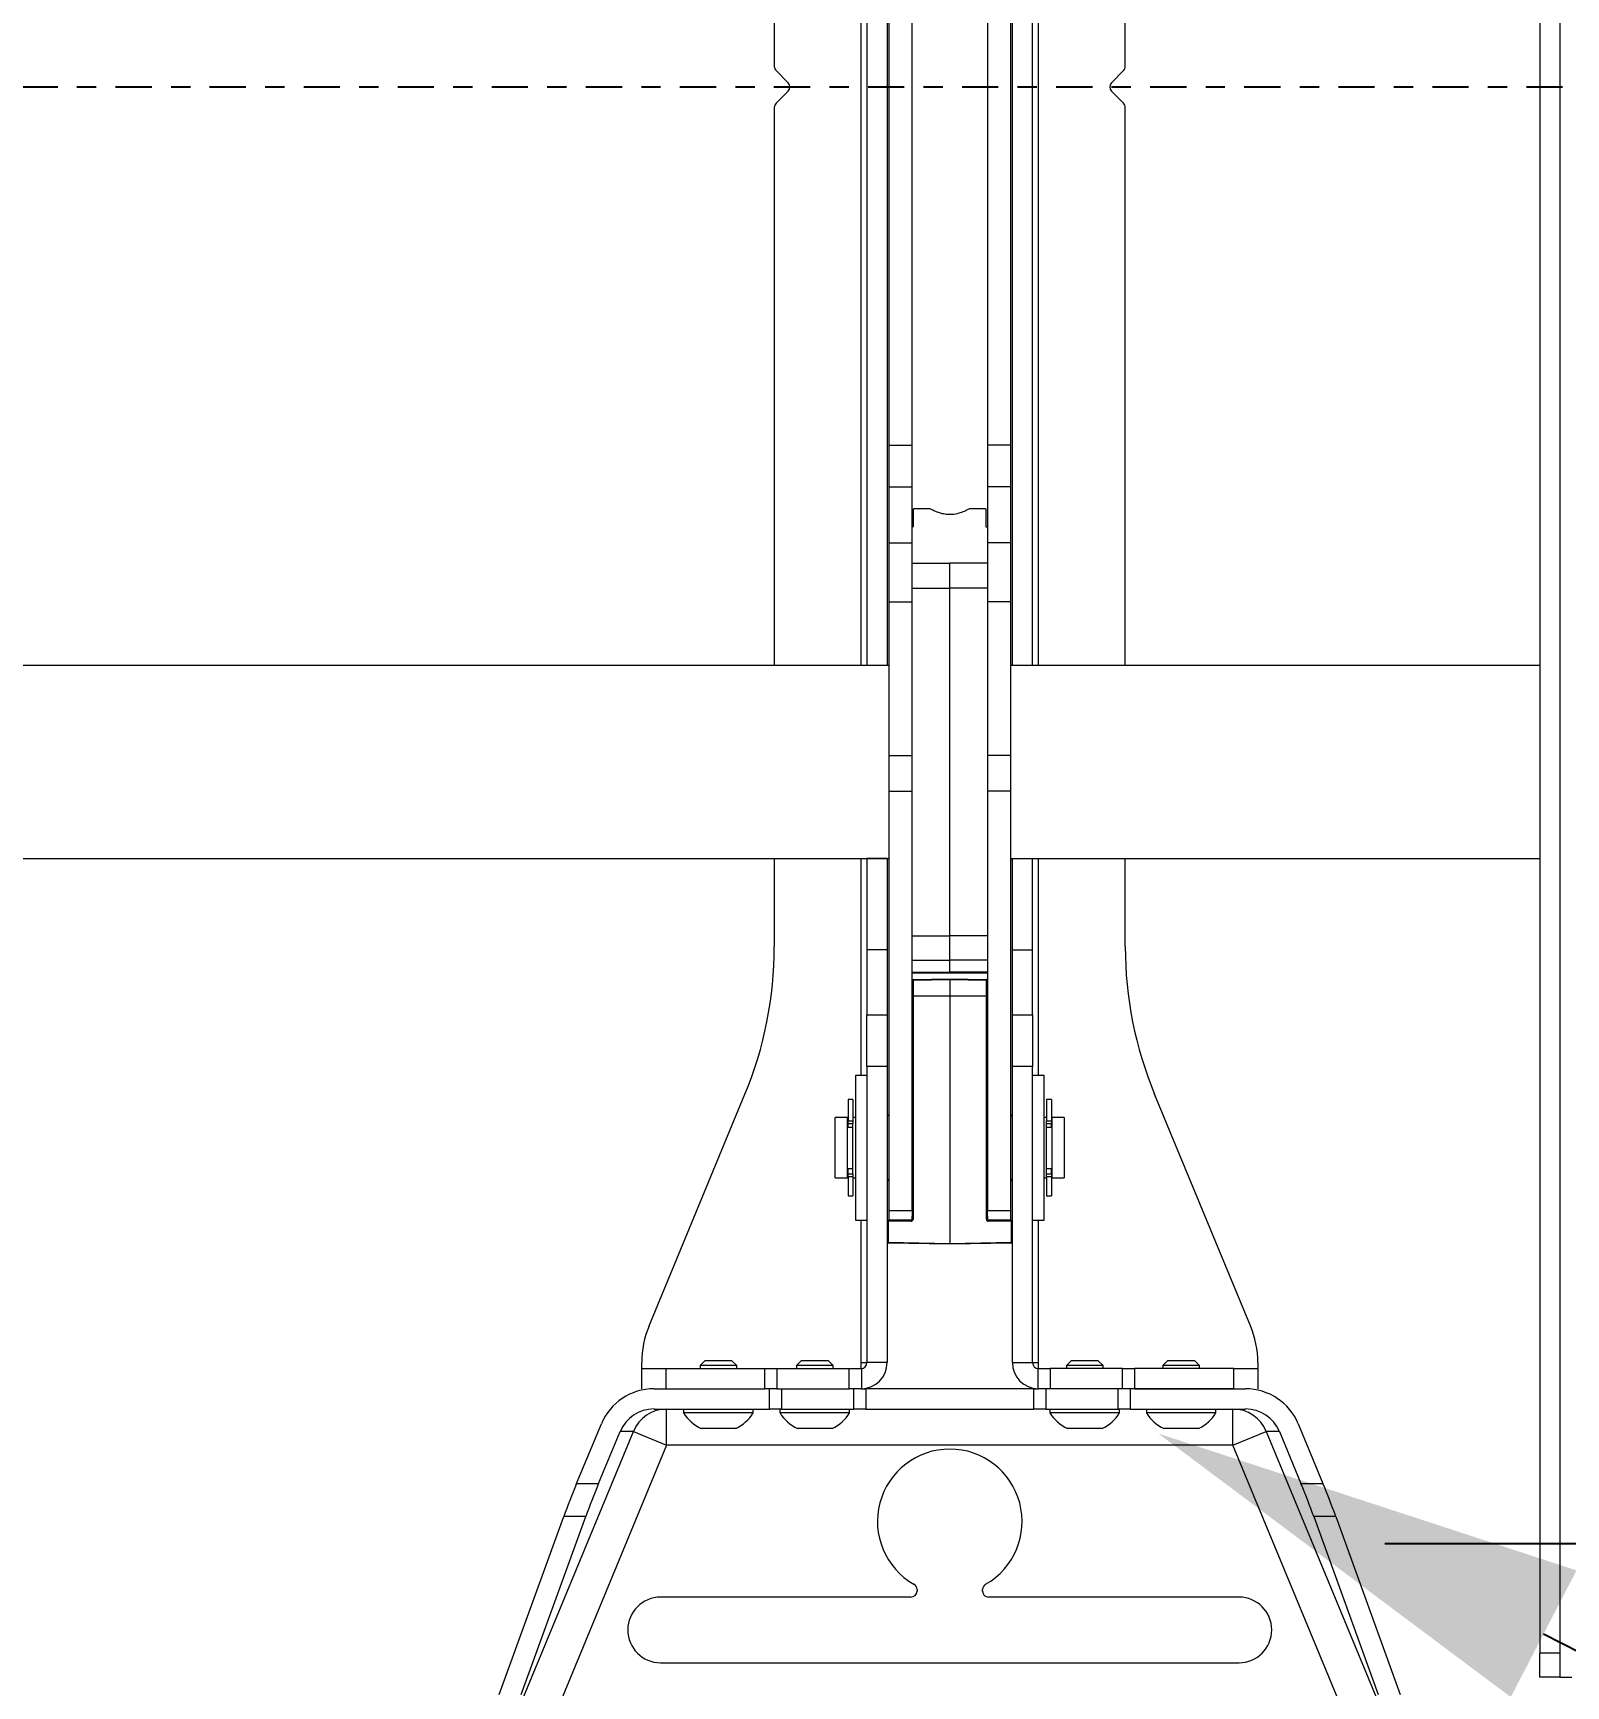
# Model space of a CAD drawing. Extents: x -382 to 1420, y -377 to 265.
# Drawn here: x 222.86 to 230.81, y -3.91 to 4.66 of the extents above; entities that cross this region are included whole.
import ezdxf
from ezdxf import colors
from ezdxf.entities.mleader import LeaderData, LeaderLine
from ezdxf.math import Vec2, Vec3

# ---------------------------------------------------------------- set-up
doc = ezdxf.new("R2010")
doc.units = 0
doc.header["$MEASUREMENT"] = 0
doc.linetypes.add('CENTER4', pattern=[0.5625, 0.375, -0.0625, 0.0625, -0.0625])
doc.layers.get('DEFPOINTS').update_dxf_attribs({"color": 255, "linetype": 'CONTINUOUS'})
for name, color, linetype in [('AV-Anno-Iden', 154, 'CONTINUOUS'), ('AV-Detl-Dims', 14, 'CONTINUOUS'), ('AV-Detl-Obje-Brkt', 202, 'CONTINUOUS'), ('AV-Detl-Obje-Mont', 232, 'CONTINUOUS'), ('AV-Elev-Dims', 14, 'CONTINUOUS')]:
    doc.layers.add(name, color=color, linetype=linetype)
doc.styles.get("Standard").update_dxf_attribs({"font": 'arial.ttf'})
doc.dimstyles.new('ARCH-24TO1', dxfattribs={"dimscale": 24, "dimtxt": 0.08, "dimasz": 0.09375, "dimexe": 0.09375, "dimexo": 0.09375, "dimgap": 0.0625, "dimtad": 0, "dimtih": 1, "dimtoh": 1, "dimdec": 3, "dimzin": 3, "dimdsep": 46, "dimlunit": 4, "dimtxsty": 'Standard', "dimcen": -0.0625, "dimclrd": 256, "dimclre": 256, "dimadec": 0, "dimazin": 0, "dimtfac": 1, "dimtdec": 3, "dimtmove": 0, "dimatfit": 3, "dimfxl": 1, "dimtfill": 1, "dimfrac": 1, "dimtolj": 1, "dimtzin": 0, "dimarcsym": 0})

# ---------------------------------------------------------------- blocks, each defined once
blk = doc.blocks.new('*D144')
at = {"layer": 'AV-Elev-Dims', "lineweight": -2, "transparency": 16777216}
for p, q in [((229.8693, -3.1721), (243.7221, -3.1721)), ((241.4721, -5.4221), (241.4721, -24.7016)), ((241.4721, -65.3743), (241.4721, -40.6522)), ((247.2541, -67.6243), (239.2221, -67.6243))]:
    blk.add_line(p, q, dxfattribs=at)
at = {"layer": 'AV-Elev-Dims', "transparency": 16777216}
for points in [[(241.0971, -5.4221), (241.8471, -5.4221), (241.4721, -3.1721)], [(241.0971, -65.3743), (241.8471, -65.3743), (241.4721, -67.6243)]]:
    blk.add_solid(points, dxfattribs=at)
at = {"layer": 'DEFPOINTS', "color": 0, "transparency": 16777216}
for p in [(227.6193, -3.1721), (241.4721, -67.6243), (249.5041, -67.6243)]:
    blk.add_point(p, dxfattribs=at)
at = {"layer": 'AV-Elev-Dims', "color": 0, "transparency": 16777216, "insert": (241.4721, -32.6769), "char_height": 1.92, "attachment_point": 5, "bg_fill": 3, "box_fill_scale": 1.25, "bg_fill_color": 256, "bg_fill_true_color": 13158600, "bg_fill_transparency": 0}
blk.add_mtext('\\A1;5\'-4{\\H1x;\\S1#2;}" A.F.F.\\PTO CENTER \\POF MOUNT\\PHOLE', dxfattribs=at)
blk = doc.blocks.new('A$C429A2651')
at = {"layer": 'AV-Detl-Obje-Brkt', "linetype": 'Continuous', "lineweight": 15}
for p, q in [((28.4045, 20.7852), (28.4045, 4.5453)), ((28.509, 20.7852), (28.509, 4.5453)), ((28.509, 4.5453), (28.4045, 4.5453)), ((28.4045, 4.4204), (28.4045, 4.5453)), ((28.509, 4.5453), (28.509, 4.4204)), ((28.509, 4.4204), (28.4045, 4.4204)), ((28.509, 4.4204), (28.5715, 4.4204))]:
    blk.add_line(p, q, dxfattribs=at)
at = {"layer": 'AV-Detl-Obje-Mont', "linetype": 'Continuous', "lineweight": 15}
for p, q in [((24.4373, 15.659), (24.4373, 12.7675)), ((24.8861, 15.659), (24.8861, 9.6627)), ((24.9174, 15.659), (24.9174, 9.6627)), ((25.0219, 15.659), (25.0219, 9.6627)), ((25.6715, 9.6627), (25.6715, 15.659)), ((25.776, 9.6627), (25.776, 15.659)), ((25.8072, 9.6627), (25.8072, 15.659)), ((26.2561, 12.7675), (26.2561, 15.659)), ((25.0323, 10.8045), (25.0323, 14.5173)), ((25.1518, 10.8045), (25.1518, 14.5173)), ((25.5416, 14.5173), (25.5416, 10.8045)), ((25.6611, 14.5173), (25.6611, 10.8045)), ((24.5089, 12.6829), (24.4464, 12.7454)), ((26.247, 12.7454), (26.1845, 12.6829)), ((24.4464, 12.5763), (24.5089, 12.6388)), ((26.1845, 12.6388), (26.247, 12.5763)), ((24.4373, 12.5542), (24.4373, 9.6627)), ((26.2561, 9.6627), (26.2561, 12.5542)), ((25.0323, 10.8045), (25.1518, 10.8045)), ((25.0323, 10.5881), (25.0323, 10.8045)), ((25.1518, 10.5881), (25.1518, 10.8045)), ((25.6611, 10.8045), (25.5416, 10.8045)), ((25.5416, 10.8045), (25.5416, 10.5881)), ((25.6611, 10.8045), (25.6611, 10.5881)), ((25.0323, 10.5881), (25.1518, 10.5881)), ((25.0323, 10.2996), (25.0323, 10.5881)), ((25.1518, 10.2996), (25.1518, 10.5881)), ((25.6611, 10.5881), (25.5416, 10.5881)), ((25.5416, 10.5881), (25.5416, 10.2996)), ((25.6611, 10.5881), (25.6611, 10.2996)), ((25.2452, 10.4747), (25.1593, 10.4747)), ((25.1593, 10.381), (25.1593, 10.4747)), ((25.5341, 10.4747), (25.4471, 10.4747)), ((25.5341, 10.4747), (25.5341, 10.381)), ((25.1593, 10.381), (25.1518, 10.381)), ((25.5341, 10.381), (25.5416, 10.381)), ((25.0323, 10.2996), (25.1518, 10.2996)), ((25.0323, 9.9926), (25.0323, 10.2996)), ((25.1518, 9.9926), (25.1518, 10.2996)), ((25.6611, 10.2996), (25.5416, 10.2996)), ((25.5416, 10.2996), (25.5416, 9.9926)), ((25.6611, 10.2996), (25.6611, 9.9926)), ((25.1518, 10.1936), (25.347, 10.1936)), ((25.347, 10.0633), (25.347, 10.1936)), ((25.5416, 10.1936), (25.347, 10.1936)), ((25.1518, 10.0633), (25.347, 10.0633)), ((25.347, 8.2628), (25.347, 10.0633)), ((25.5416, 10.0633), (25.347, 10.0633)), ((25.0323, 9.9926), (25.1518, 9.9926)), ((25.0323, 9.1971), (25.0323, 9.9926)), ((25.1518, 9.1971), (25.1518, 9.9926)), ((25.6611, 9.9926), (25.5416, 9.9926)), ((25.5416, 9.9926), (25.5416, 9.1971)), ((25.6611, 9.9926), (25.6611, 9.1971)), ((25.0323, 9.6627), (9.6711, 9.6627)), ((28.4045, 9.6627), (25.6611, 9.6627)), ((25.0323, 9.1971), (25.1518, 9.1971)), ((25.0323, 9.0123), (25.0323, 9.1971)), ((25.1518, 9.0123), (25.1518, 9.1971)), ((25.6611, 9.1971), (25.5416, 9.1971)), ((25.5416, 9.1971), (25.5416, 9.0123)), ((25.6611, 9.1971), (25.6611, 9.0123)), ((25.0323, 9.0123), (25.1518, 9.0123)), ((25.0323, 6.839), (25.0323, 9.0123)), ((25.1518, 8.9138), (25.1518, 9.0123)), ((25.6611, 9.0123), (25.5416, 9.0123)), ((25.5416, 9.0123), (25.5416, 8.9138)), ((25.6611, 9.0123), (25.6611, 6.839)), ((25.1518, 8.4892), (25.1518, 8.9138)), ((25.5422, 8.9138), (25.5422, 8.4892)), ((9.6711, 8.6633), (25.0323, 8.6633)), ((24.4373, 8.6633), (24.4373, 8.2065)), ((24.8861, 8.6633), (24.8861, 7.539)), ((25.0219, 8.6633), (24.9174, 8.6633)), ((24.9174, 8.6633), (24.9174, 8.19)), ((25.0219, 8.6633), (25.0219, 8.19)), ((25.6611, 8.6633), (28.4045, 8.6633)), ((25.6715, 8.6633), (25.776, 8.6633)), ((25.6715, 8.19), (25.6715, 8.6633)), ((25.776, 8.19), (25.776, 8.6633)), ((25.8072, 7.539), (25.8072, 8.6633)), ((26.2561, 8.2065), (26.2561, 8.6633)), ((25.1518, 6.839), (25.1518, 8.4892)), ((25.5416, 8.4892), (25.5416, 6.839)), ((25.1518, 8.2628), (25.347, 8.2628)), ((25.347, 8.1367), (25.347, 8.2628)), ((25.5416, 8.2628), (25.347, 8.2628)), ((25.0219, 8.19), (24.9174, 8.19)), ((24.9174, 8.19), (24.9174, 7.8535)), ((25.0219, 8.19), (25.0219, 7.8535)), ((25.1518, 8.1367), (25.347, 8.1367)), ((25.347, 8.0742), (25.347, 8.1367)), ((25.5416, 8.1367), (25.347, 8.1367)), ((25.6715, 8.19), (25.776, 8.19)), ((25.6715, 7.8535), (25.6715, 8.19)), ((25.776, 7.8535), (25.776, 8.19)), ((25.1518, 8.0742), (25.347, 8.0742)), ((25.1518, 8.07), (25.347, 8.07)), ((25.347, 8.07), (25.347, 8.0742)), ((25.5416, 8.0742), (25.347, 8.0742)), ((25.347, 8.07), (25.5416, 8.07)), ((25.1567, 8.0304), (25.1518, 8.0304)), ((25.1567, 8.0354), (25.3467, 8.0387)), ((25.3467, 8.0337), (25.1567, 8.0304)), ((25.1567, 8.0304), (25.1567, 7.9502)), ((25.3467, 8.0387), (25.3467, 8.0337)), ((25.3467, 8.0387), (25.5367, 8.0354)), ((25.3467, 8.0337), (25.3467, 7.9499)), ((25.5367, 8.0304), (25.3467, 8.0337)), ((25.5367, 7.9502), (25.5367, 8.0304)), ((25.5416, 8.0304), (25.5367, 8.0304)), ((25.1567, 7.9502), (25.1518, 7.9507)), ((25.3467, 7.9499), (25.1567, 7.9502)), ((25.1567, 7.9502), (25.1567, 6.7935)), ((25.5367, 7.9502), (25.3467, 7.9499)), ((25.3467, 7.9499), (25.3467, 6.6686)), ((25.5367, 7.9502), (25.5416, 7.9507)), ((25.5367, 6.7935), (25.5367, 7.9502)), ((24.9174, 7.8535), (25.0219, 7.8535)), ((24.9174, 7.5851), (24.9174, 7.8535)), ((25.0219, 7.8535), (25.0219, 7.5851)), ((25.6715, 7.8535), (25.776, 7.8535)), ((25.6715, 7.5851), (25.6715, 7.8535)), ((25.776, 7.8535), (25.776, 7.5851)), ((24.9174, 7.539), (24.8576, 7.539)), ((24.8576, 7.539), (24.8576, 7.1972)), ((25.0219, 7.5851), (24.9174, 7.5851)), ((24.9174, 7.5851), (24.9174, 6.0508)), ((25.0219, 7.5851), (25.0219, 6.0508)), ((25.776, 7.5851), (25.6715, 7.5851)), ((25.6715, 6.0508), (25.6715, 7.5851)), ((25.776, 6.0508), (25.776, 7.5851)), ((25.8358, 7.539), (25.776, 7.539)), ((25.8358, 6.7895), (25.8358, 7.539)), ((23.7882, 6.242), (24.2851, 7.4416)), ((24.8447, 7.4141), (24.8198, 7.4141)), ((24.8198, 7.4141), (24.8198, 7.3041)), ((24.8447, 7.4141), (24.8447, 7.3041)), ((25.8736, 7.4141), (25.8486, 7.4141)), ((25.8486, 7.4141), (25.8486, 7.3042)), ((25.8736, 7.4141), (25.8736, 7.3042)), ((26.9052, 6.242), (26.4083, 7.4416)), ((24.8158, 7.3204), (24.7533, 7.3204)), ((24.7533, 7.0081), (24.7533, 7.3204)), ((24.8158, 7.0081), (24.8158, 7.3204)), ((24.8198, 7.2892), (24.8158, 7.2892)), ((24.8198, 7.3041), (24.8447, 7.3041)), ((24.8198, 7.2887), (24.8198, 7.3041)), ((24.8447, 7.2887), (24.8198, 7.2887)), ((24.8198, 7.2704), (24.8198, 7.2887)), ((24.8576, 7.3204), (24.8447, 7.3204)), ((24.8447, 7.3041), (24.8447, 7.2887)), ((24.8447, 7.2759), (24.8447, 7.2887)), ((25.8486, 7.3204), (25.8358, 7.3204)), ((25.8486, 7.3042), (25.8736, 7.3042)), ((25.8486, 7.2887), (25.8486, 7.3042)), ((25.8736, 7.2887), (25.8486, 7.2887)), ((25.8486, 7.2759), (25.8486, 7.2887)), ((25.8736, 7.3042), (25.8736, 7.2887)), ((25.8776, 7.2892), (25.8736, 7.2892)), ((25.8736, 7.2704), (25.8736, 7.2887)), ((25.9401, 7.3204), (25.8776, 7.3204)), ((25.8776, 7.0081), (25.8776, 7.3204)), ((25.9401, 7.3204), (25.9401, 7.2244)), ((24.8198, 7.2704), (24.8447, 7.2704)), ((24.8198, 7.2703), (24.8198, 7.2704)), ((24.8198, 7.2703), (24.8447, 7.2703)), ((24.8447, 7.0468), (24.8447, 7.2759)), ((24.8576, 7.1972), (24.8576, 6.7895)), ((25.8486, 7.0468), (25.8486, 7.2759)), ((25.8486, 7.2704), (25.8736, 7.2704)), ((25.8486, 7.2703), (25.8736, 7.2703)), ((25.8736, 7.2704), (25.8736, 7.2703)), ((25.9401, 7.2244), (25.9401, 7.0081)), ((24.8158, 7.0394), (24.8198, 7.0394)), ((24.8447, 7.0546), (24.8198, 7.0546)), ((24.8198, 7.0544), (24.8198, 7.0546)), ((24.8447, 7.0544), (24.8198, 7.0544)), ((24.8198, 7.0291), (24.8198, 7.0544)), ((24.8198, 7.0291), (24.8447, 7.0291)), ((24.8198, 7.0132), (24.8198, 7.0291)), ((24.8447, 7.0291), (24.8447, 7.0468)), ((24.8447, 7.0291), (24.8447, 7.0132)), ((25.8736, 7.0546), (25.8486, 7.0546)), ((25.8736, 7.0544), (25.8486, 7.0544)), ((25.8486, 7.0291), (25.8486, 7.0468)), ((25.8486, 7.0291), (25.8736, 7.0291)), ((25.8486, 7.0132), (25.8486, 7.0291)), ((25.8736, 7.0546), (25.8736, 7.0544)), ((25.8736, 7.0291), (25.8736, 7.0544)), ((25.8736, 7.0394), (25.8776, 7.0394)), ((25.8736, 7.0291), (25.8736, 7.0132)), ((24.7533, 7.0081), (24.8158, 7.0081)), ((24.8447, 7.0132), (24.8198, 7.0132)), ((24.8198, 7.0132), (24.8198, 6.9144)), ((24.8447, 7.0132), (24.8447, 6.9144)), ((24.8447, 7.0081), (24.8576, 7.0081)), ((25.8358, 7.0081), (25.8486, 7.0081)), ((25.8736, 7.0132), (25.8486, 7.0132)), ((25.8486, 7.0132), (25.8486, 6.9144)), ((25.8736, 7.0132), (25.8736, 6.9144)), ((25.8776, 7.0081), (25.9401, 7.0081)), ((24.8198, 6.9144), (24.8447, 6.9144)), ((25.8486, 6.9144), (25.8736, 6.9144)), ((24.8576, 6.7895), (24.9174, 6.7895)), ((24.8861, 6.7895), (24.8861, 6.0508)), ((25.0268, 6.7873), (25.1469, 6.7894)), ((25.1469, 6.7835), (25.0268, 6.7814)), ((25.0268, 6.7814), (25.0268, 6.6742)), ((25.0323, 6.839), (25.1518, 6.839)), ((25.0323, 6.7895), (25.0323, 6.839)), ((25.1477, 6.7895), (25.0323, 6.7895)), ((25.1518, 6.7944), (25.1469, 6.7894)), ((25.1518, 6.839), (25.1518, 6.8101)), ((25.1518, 6.7944), (25.1518, 6.8101)), ((25.5416, 6.839), (25.6611, 6.839)), ((25.5416, 6.8101), (25.5416, 6.839)), ((25.5416, 6.8101), (25.5416, 6.7944)), ((25.5465, 6.7894), (25.5416, 6.7944)), ((25.6611, 6.7895), (25.5456, 6.7895)), ((25.5465, 6.7894), (25.6666, 6.7873)), ((25.6666, 6.7814), (25.5465, 6.7835)), ((25.6611, 6.839), (25.6611, 6.7895)), ((25.6666, 6.6742), (25.6666, 6.7814)), ((25.776, 6.7895), (25.8358, 6.7895)), ((25.8072, 6.0508), (25.8072, 6.7895)), ((25.0268, 6.6742), (25.3467, 6.6686)), ((25.3467, 6.6646), (25.0268, 6.6702)), ((25.3467, 6.6686), (25.6666, 6.6742)), ((25.6666, 6.6702), (25.3467, 6.6646)), ((25.3467, 6.6686), (25.3467, 6.6646)), ((23.7502, 6.0196), (23.7502, 6.0508)), ((23.7502, 5.9151), (23.7502, 6.0196)), ((23.7502, 6.0196), (23.8751, 6.0196)), ((23.8751, 6.0196), (23.8751, 5.9151)), ((23.8751, 6.0196), (24.3887, 6.0196)), ((24.0773, 6.0604), (24.0525, 6.0356)), ((24.0525, 6.0356), (24.0525, 6.0196)), ((24.1498, 6.0356), (24.0525, 6.0356)), ((24.1492, 6.0604), (24.0773, 6.0604)), ((24.2176, 6.0604), (24.1492, 6.0604)), ((24.2424, 6.0356), (24.1498, 6.0356)), ((24.2424, 6.0356), (24.2176, 6.0604)), ((24.2424, 6.0196), (24.2424, 6.0356)), ((24.3887, 5.9151), (24.3887, 6.0196)), ((24.3887, 6.0196), (24.4511, 6.0196)), ((24.4511, 6.0196), (24.4511, 5.9151)), ((24.4511, 6.0196), (24.8259, 6.0196)), ((24.577, 6.0604), (24.5522, 6.0356)), ((24.5522, 6.0356), (24.5522, 6.0196)), ((24.6488, 6.0356), (24.5522, 6.0356)), ((24.6483, 6.0604), (24.577, 6.0604)), ((24.7173, 6.0604), (24.6483, 6.0604)), ((24.7421, 6.0356), (24.6488, 6.0356)), ((24.7421, 6.0356), (24.7173, 6.0604)), ((24.7421, 6.0196), (24.7421, 6.0356)), ((24.8259, 5.9151), (24.8259, 6.0196)), ((24.8259, 6.0196), (24.8861, 6.0196)), ((24.8861, 6.0508), (24.9174, 6.0508)), ((24.8861, 6.0508), (24.8861, 6.0196)), ((24.8861, 6.0196), (24.8884, 6.0197)), ((24.8884, 6.0197), (24.8884, 5.9151)), ((25.0219, 6.0508), (24.9174, 6.0508)), ((25.6715, 6.0508), (25.776, 6.0508)), ((25.776, 6.0508), (25.8072, 6.0508)), ((25.805, 5.9151), (25.805, 6.0197)), ((25.805, 6.0197), (25.8072, 6.0196)), ((25.8072, 6.0196), (25.8072, 6.0508)), ((25.8072, 6.0196), (25.8675, 6.0196)), ((25.8675, 6.0196), (25.8675, 5.9151)), ((26.2422, 6.0196), (25.8675, 6.0196)), ((25.9761, 6.0604), (25.9513, 6.0356)), ((25.9513, 6.0356), (25.9513, 6.0196)), ((26.0232, 6.0356), (25.9513, 6.0356)), ((26.0292, 6.0604), (25.9761, 6.0604)), ((26.1412, 6.0356), (26.0232, 6.0356)), ((26.1164, 6.0604), (26.0292, 6.0604)), ((26.1412, 6.0356), (26.1164, 6.0604)), ((26.1412, 6.0196), (26.1412, 6.0356)), ((26.2422, 5.9151), (26.2422, 6.0196)), ((26.2422, 6.0196), (26.3047, 6.0196)), ((26.3047, 6.0196), (26.3047, 5.9151)), ((26.8183, 6.0196), (26.3047, 6.0196)), ((26.4758, 6.0604), (26.451, 6.0356)), ((26.451, 6.0356), (26.451, 6.0196)), ((26.5386, 6.0356), (26.451, 6.0356)), ((26.5405, 6.0604), (26.4758, 6.0604)), ((26.6409, 6.0356), (26.5386, 6.0356)), ((26.6161, 6.0604), (26.5405, 6.0604)), ((26.6409, 6.0356), (26.6161, 6.0604)), ((26.6409, 6.0196), (26.6409, 6.0356)), ((26.8183, 5.9151), (26.8183, 6.0196)), ((26.8183, 6.0196), (26.9432, 6.0196)), ((26.9432, 6.0508), (26.9432, 6.0196)), ((26.9432, 6.0196), (26.9432, 5.9151)), ((23.8137, 5.9151), (24.3887, 5.9151)), ((23.8751, 5.9151), (24.3887, 5.9151)), ((24.4511, 5.9151), (24.3887, 5.9151)), ((24.412, 5.8105), (24.412, 5.9151)), ((24.4511, 5.9151), (24.8259, 5.9151)), ((24.4745, 5.9151), (24.4745, 5.8105)), ((24.8861, 5.9151), (24.8259, 5.9151)), ((24.8492, 5.8105), (24.8492, 5.9151)), ((24.8884, 5.9151), (24.8861, 5.9151)), ((24.8861, 5.9151), (24.9117, 5.9151)), ((24.9117, 5.9151), (24.9117, 5.8105)), ((25.7817, 5.9151), (24.9117, 5.9151)), ((25.7817, 5.8105), (25.7817, 5.9151)), ((25.7817, 5.9151), (25.8072, 5.9151)), ((25.8072, 5.9151), (25.805, 5.9151)), ((25.8675, 5.9151), (25.8072, 5.9151)), ((25.8441, 5.9151), (25.8441, 5.8105)), ((26.2422, 5.9151), (25.8675, 5.9151)), ((26.2189, 5.8105), (26.2189, 5.9151)), ((26.3047, 5.9151), (26.2422, 5.9151)), ((26.2814, 5.9151), (26.2814, 5.8105)), ((26.8183, 5.9151), (26.3047, 5.9151)), ((26.3047, 5.9151), (26.8797, 5.9151)), ((23.8137, 5.8105), (24.412, 5.8105)), ((23.8789, 5.6231), (23.8789, 5.8105)), ((23.967, 5.8105), (23.967, 5.7905)), ((24.152, 5.7905), (23.967, 5.7905)), ((24.3278, 5.7905), (24.152, 5.7905)), ((24.3278, 5.7905), (24.3278, 5.8105)), ((24.4745, 5.8105), (24.412, 5.8105)), ((24.4667, 5.8105), (24.4667, 5.7905)), ((24.6502, 5.7905), (24.4667, 5.7905)), ((24.4745, 5.8105), (24.8492, 5.8105)), ((24.8275, 5.7905), (24.6502, 5.7905)), ((24.8275, 5.7905), (24.8275, 5.8105)), ((24.9117, 5.8105), (24.8492, 5.8105)), ((24.9117, 5.8105), (25.7817, 5.8105)), ((25.8441, 5.8105), (25.7817, 5.8105)), ((25.8441, 5.8105), (26.2189, 5.8105)), ((25.8659, 5.8105), (25.8659, 5.7905)), ((26.0024, 5.7905), (25.8659, 5.7905)), ((26.2266, 5.7905), (26.0024, 5.7905)), ((26.2814, 5.8105), (26.2189, 5.8105)), ((26.2266, 5.7905), (26.2266, 5.8105)), ((26.2814, 5.8105), (26.8797, 5.8105)), ((26.3656, 5.8105), (26.3656, 5.7905)), ((26.5319, 5.7905), (26.3656, 5.7905)), ((26.7263, 5.7905), (26.5319, 5.7905)), ((26.7263, 5.7905), (26.7263, 5.8105)), ((26.8145, 5.6231), (26.8145, 5.8105)), ((23.0867, 4.1961), (23.7072, 5.6942)), ((23.4125, 5.424), (23.5409, 5.7339)), ((23.5266, 5.424), (23.6385, 5.6942)), ((23.7072, 5.6942), (23.6385, 5.6942)), ((23.7072, 5.6942), (23.8789, 5.6231)), ((24.1497, 5.7096), (24.0572, 5.7096)), ((24.2376, 5.7096), (24.1497, 5.7096)), ((24.6487, 5.7096), (24.5569, 5.7096)), ((24.7373, 5.7096), (24.6487, 5.7096)), ((26.0243, 5.7096), (25.9561, 5.7096)), ((26.1364, 5.7096), (26.0243, 5.7096)), ((26.5389, 5.7096), (26.4557, 5.7096)), ((26.6361, 5.7096), (26.5389, 5.7096)), ((26.8145, 5.6231), (26.9861, 5.6942)), ((27.0548, 5.6942), (26.9861, 5.6942)), ((26.9861, 5.6942), (27.6067, 4.1961)), ((27.0548, 5.6942), (27.1668, 5.424)), ((27.1525, 5.7339), (27.2809, 5.424)), ((23.8789, 5.6231), (23.2754, 4.1662)), ((26.8145, 5.6231), (23.8789, 5.6231)), ((27.418, 4.1662), (26.8145, 5.6231)), ((23.4125, 5.424), (23.5266, 5.424)), ((27.1668, 5.424), (27.2809, 5.424)), ((23.0117, 4.3305), (23.346, 5.2531)), ((23.1258, 4.3305), (23.4601, 5.2531)), ((23.4601, 5.2531), (23.346, 5.2531)), ((27.2333, 5.2531), (27.5675, 4.3305)), ((27.3474, 5.2531), (27.2333, 5.2531)), ((27.3474, 5.2531), (27.6817, 4.3305)), ((25.1456, 4.8357), (23.8476, 4.8357)), ((25.1768, 4.8753), (25.1768, 4.867)), ((25.5166, 4.867), (25.5166, 4.8753)), ((26.8458, 4.8357), (25.5478, 4.8357)), ((23.8476, 4.4959), (26.8458, 4.4959))]:
    blk.add_line(p, q, dxfattribs=at)
for centre, radius, start, end in [((24.4685, 12.7675), 0.0312, 180, 225), ((26.2249, 12.7675), 0.0312, 315, 0), ((24.4868, 12.6609), 0.0312, 315, 45), ((26.2066, 12.6609), 0.0312, 135, 225), ((24.4685, 12.5542), 0.0312, 135, 180), ((26.2249, 12.5542), 0.0312, 0, 45), ((22.4385, 8.2065), 1.9988, 337.5, 0), ((28.2549, 8.2065), 1.9988, 180, 202.5), ((25.1568, 8.0304), 0.005, 91, 180), ((25.2283, 8.0329), 0.0716, 178.00162, 181.99838), ((25.4651, 8.0329), 0.0716, 358.00162, 1.99838), ((25.5366, 8.0304), 0.005, 0, 89), ((25.0032, 7.3517), 0.0312, 306.8699, 338.87558), ((25.6902, 7.3517), 0.0312, 201.12442, 233.1301), ((25.0032, 6.9769), 0.0312, 21.12442, 53.1301), ((25.6902, 6.9769), 0.0312, 126.8699, 158.87558), ((25.0269, 6.7823), 0.005, 91, 180), ((25.0256, 6.7885), 0.00721, 238.71543, 279.30795), ((25.101, 6.7844), 0.0743, 177.70443, 182.29557), ((25.2211, 6.7865), 0.0743, 177.70443, 182.29557), ((25.1467, 6.7935), 0.00999, 271, 0), ((25.1556, 6.8006), 0.00721, 238.71543, 279.30795), ((25.5378, 6.8006), 0.00721, 260.69205, 301.28457), ((25.5466, 6.7935), 0.00999, 180, 269), ((25.4723, 6.7865), 0.0743, 357.70443, 2.29557), ((25.5924, 6.7844), 0.0743, 357.70443, 2.29557), ((25.6665, 6.7823), 0.005, 0, 89), ((25.6677, 6.7885), 0.00721, 260.69205, 301.28457), ((25.0256, 6.6813), 0.00721, 238.71543, 279.30795), ((25.0269, 6.6752), 0.005, 180, 269), ((25.0918, 6.6722), 0.065, 178.21866, 181.78134), ((25.6677, 6.6813), 0.00721, 260.69205, 301.28457), ((25.6665, 6.6752), 0.005, 271, 0), ((25.6016, 6.6722), 0.065, 358.21866, 1.78134), ((24.2499, 6.0508), 0.4997, 157.5, 180), ((26.4435, 6.0508), 0.4997, 0, 22.5), ((24.8861, 6.0508), 0.0312, 274.11719, 0), ((24.8861, 6.0508), 0.1358, 270.94632, 0), ((25.8072, 6.0508), 0.1358, 180, 269.05368), ((25.8072, 6.0508), 0.0312, 180, 265.88281), ((23.8794, 5.625), 0.1855, 90.14971, 158.08703), ((24.1474, 5.9008), 0.2114, 211.43625, 244.74736), ((24.1474, 5.9008), 0.2114, 295.25264, 328.56375), ((24.6471, 5.9008), 0.2114, 211.43625, 244.74736), ((24.6471, 5.9008), 0.2114, 295.25264, 328.56375), ((26.0463, 5.9008), 0.2114, 211.43625, 244.74736), ((26.0463, 5.9008), 0.2114, 295.25264, 328.56375), ((26.5459, 5.9008), 0.2114, 211.43625, 244.74736), ((26.5459, 5.9008), 0.2114, 295.25264, 328.56375), ((26.814, 5.625), 0.1855, 21.91297, 89.85029), ((25.3467, 5.228), 0.3748, 299.69512, 240.30488), ((25.1456, 4.8753), 0.0312, 0, 60.30488), ((25.5478, 4.8753), 0.0312, 119.69512, 180), ((23.8476, 4.6658), 0.1699, 90, 270), ((25.1456, 4.867), 0.0312, 270, 0), ((25.5478, 4.867), 0.0312, 180, 270), ((26.8458, 4.6658), 0.1699, 270, 90)]:
    blk.add_arc(centre, radius, start, end, dxfattribs=at)
for centre, major_axis, ratio, start_param, end_param in [((23.8137, 5.6231), (0.2949, 0), 0.989999, 1.570796, 2.752435), ((26.8797, 5.6231), (-0.2949, 0), 0.989999, 3.530751, 4.712389), ((23.8137, 5.6231), (0.1893, 0), 0.989999, 1.570796, 2.752435), ((26.8797, 5.6231), (-0.1893, 0), 0.989999, 3.530751, 4.712389), ((23.4837, 5.424), (0.2103, 0.499), 0.121318, 1.621888, 1.970953), ((23.5978, 5.424), (0.2103, 0.499), 0.121318, 1.621888, 1.970953), ((27.0956, 5.424), (-0.2103, 0.499), 0.121318, 4.312232, 4.661298), ((27.2097, 5.424), (-0.2103, 0.499), 0.121318, 4.312232, 4.661298)]:
    blk.add_ellipse(centre, major_axis=major_axis, ratio=ratio, start_param=start_param, end_param=end_param, dxfattribs=at)
blk.add_open_spline([(25.4471, 10.4742), (25.4474, 10.4743), (25.4489, 10.4751), (25.4417, 10.4712), (25.4265, 10.4637), (25.4016, 10.4534), (25.3696, 10.4453), (25.3358, 10.4442), (25.3058, 10.4494), (25.2793, 10.4582), (25.2577, 10.468), (25.2466, 10.474), (25.2456, 10.4745), (25.2452, 10.4747)], degree=3, knots=[0, 0, 0, 0, 0.025254, 0.118674, 0.214391, 0.320663, 0.43443, 0.536945, 0.62642, 0.721626, 0.831146, 0.943616, 1, 1, 1, 1], dxfattribs=at)

msp = doc.modelspace()

# ---------------------------------------------------------------- linework, layer by layer
at = {"layer": 'AV-Detl-Dims', "linetype": 'CENTER4', "ltscale": 0.5}
msp.add_lwpolyline([(184.29069, 4.37568), (252.34595, 4.37568)], dxfattribs=at)

# ---------------------------------------------------------------- leaders
at = {"layer": 'AV-Elev-Dims'}
ml = msp.add_multileader_mtext('Standard', dxfattribs=at)
ml.set_content('\\A1;USE GRADE 5 OR BETTER \\PMOUNTING HARDWARE (TYP)', color=256)
ml.set_leader_properties()
ml.build(insert=Vec2(0, 0))
ml.multileader.update_dxf_attribs({"leader_type": 2, "dogleg_length": 0.36, "arrow_head_size": 2.25, "scale": 24})
ctx = ml.context
ctx.base_point, ctx.scale, ctx.char_height, ctx.arrow_head_size, ctx.landing_gap_size, ctx.plane_origin = Vec3(258.28377, -11.5942), 24, 1.875, 2.25, 2.16, Vec3(233.4592, 25.05297)
notes = []
notes.append((ctx, [(0, (1, 1, 0), (249.64377, -11.5942), (1, 0), 8.64, [(0, [(228.69569, -2.60205), (242.85438, -9.9564), (252.40025, -13.34231), (252.7944, -10.60549)], 0, [])])]))
ctx.mtext.insert, ctx.mtext.flow_direction = Vec3(260.44377, -10.38108), 5
ctx.mtext.has_bg_fill, ctx.mtext.bg_color, ctx.mtext.bg_scale_factor, ctx.mtext.bg_transparency, ctx.mtext.use_window_bg_color = 1, -1027028792, 1.5, 0, 1
for ctx, leaders in notes:
    for number, flags, end, landing, length, lines in leaders:
        leader = LeaderData()
        leader.index, (leader.has_last_leader_line, leader.has_dogleg_vector, leader.attachment_direction) = number, flags
        leader.last_leader_point, leader.dogleg_vector, leader.dogleg_length = Vec3(end), Vec3(landing), length
        for number, points, colour, breaks in lines:
            line = LeaderLine()
            line.index, line.vertices, line.color, line.breaks = number, Vec3.list(points), colors.encode_raw_color(colour), breaks
            leader.lines.append(line)
        ctx.leaders.append(leader)

# ---------------------------------------------------------------- next in the draw order: dimensions: what is measured, and where the dimension line sits
dim = msp.add_linear_dim(base=(241.47213, -67.62432), p1=(227.61932, -3.17206), p2=(249.50406, -67.62432), angle=90, text='<> A.F.F.\\PTO CENTER \\POF MOUNT\\PHOLE', dimstyle='ARCH-24TO1', override={"dimdec": 3}, dxfattribs=at)
dim.commit()
dim.dimension.update_dxf_attribs({"geometry": '*D144', "text_midpoint": (241.47213, -32.67694), "dimtype": 160})

# ---------------------------------------------------------------- next in the draw order: block references
at = {"layer": 'AV-Anno-Iden'}
msp.add_blockref('A$C429A2651', (202.26765, -8.28517), dxfattribs=at)

doc.saveas('drawing.dxf')
